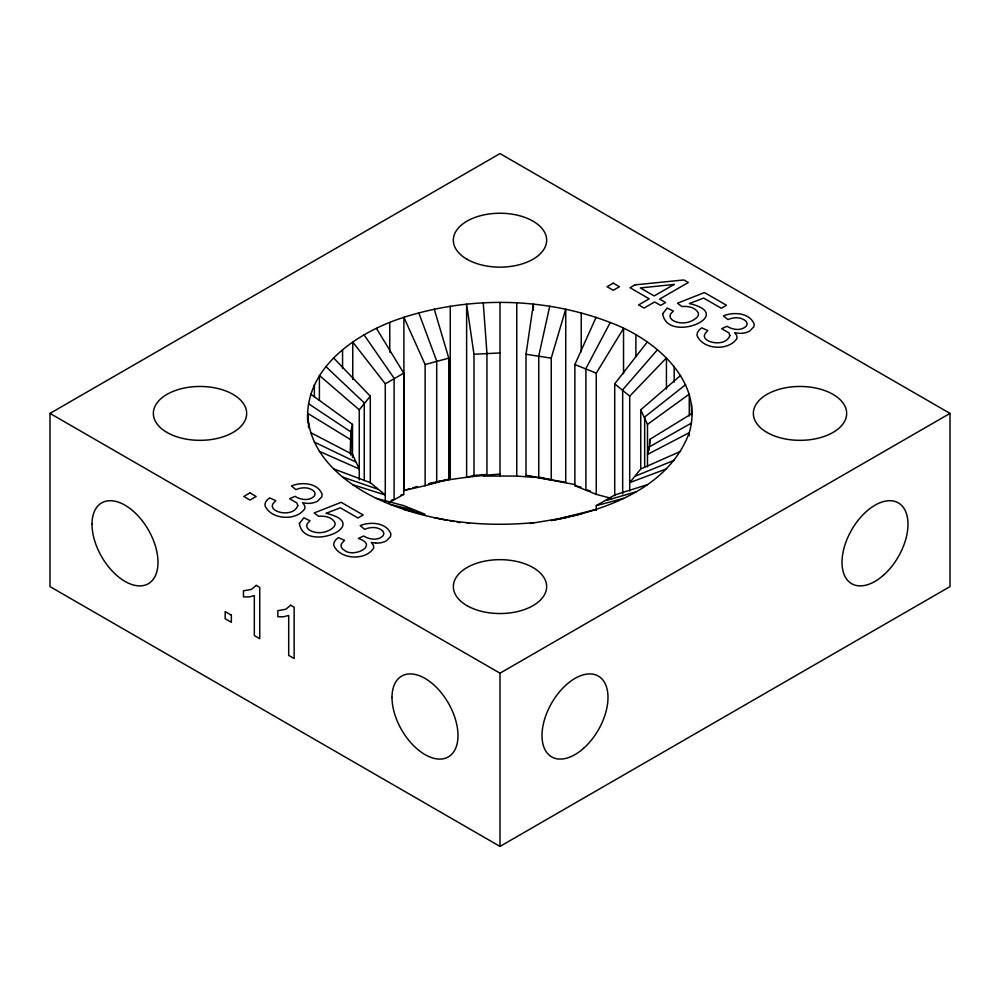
<?xml version="1.0" encoding="UTF-8"?>
<svg xmlns="http://www.w3.org/2000/svg" width="1000" height="1000" viewBox="0 0 1000 1000"><rect width="100%" height="100%" fill="white"/><g stroke="black" fill="none" stroke-linecap="round" stroke-linejoin="round"><path stroke-width="1.5" d="M552.675 520.363C605.925 510.238 668.775 488 689.275 432.663C704.463 380.487 654.062 338.65 610.237 322.5C544.812 297.238 470.588 296.1 403.9 317.3C357.6 332.025 303.45 367.663 307.812 422.762M350.238 453.387L350.8 431.863L352.512 424.387L310.725 394.125M692.188 413.4L649.762 439.4L649.2 450.05M575.588 484.688L526.013 475.438L526.013 354.25L533.375 304.125L533.375 310.363M549.738 306.212L538.763 355.887L538.763 477.075L549.738 479.425M551.225 479.35L551.225 358.15L565.737 309.125L565.737 482.337L526.013 475.438M612.05 498.55L596.263 494.363L574.888 485.712L574.888 364.525L596.1 317.3M610.237 322.5L585.9 368.575L585.9 489.762L590.2 490.812M596.263 494.363L596.263 373.162L623.538 328.4L623.538 373.65M359.263 479.85L359.263 409.825L370.3 396.175L333.562 357.912M666.438 468.875L629.7 482.638L640.738 468.975L680.6 451.35M614.725 495.7L614.725 383.825L647.225 342.075M657.438 349.75L622.675 389.812L622.675 493.913M629.7 490.95L629.7 396.175L666.438 357.912L666.438 389.125M640.738 468.875L640.738 409.825L680.6 375.45M685.638 384.675L644.663 417.025L644.663 466.75M647.487 466.85L647.487 424.387L689.275 394.125L689.275 415.975M385.275 501.912L385.275 383.825L403.738 373.162L376.463 328.4M389.05 502.638L403.738 494.363L403.738 373.162M596.263 510.3L596.263 505.637L614.725 494.988L647.225 484.725M50 413.4L500 153.588L950 413.4L950 586.6L500 846.413L50 586.6L50 413.4L500 673.2L950 413.4M691.462 423.062L649.2 446.938L647.487 454.425L689.275 432.663L689.275 435.788M434.263 309.125L448.775 358.15L448.775 479.35L435.712 482.038C457.075 478.188 478.612 475.55 500 474.125M635.737 475.95L674.188 460.288M425.112 364.525L403.9 317.3L403.9 490.513L425.112 485.712L425.112 364.525L448.775 358.15M403.9 490.513L409.85 488.725M412.825 487.825L417.287 486.488M425.112 485.712L448.775 479.35M551.225 520.65L596.1 509.487M391.1 500.325L394.1 499.45L394.1 378.263L364.1 334.938M605.9 500.55L635.9 491.863M400.863 495.125L403.738 494.363M596.263 505.637L623.538 498.4M473.988 475.438L466.625 477.325L466.625 304.125L473.988 354.25L473.988 475.438L486.95 474.462L486.95 353.263L483.25 302.863M530.425 523.425L565.737 517.663M428.638 483.675L434.263 482.337M429.237 483.812L436.712 482.225L436.712 361.037L418.775 312.838M563.288 517.775L581.225 513.962M473.988 354.25L500 352.938M533.375 522.675C480.238 527.688 425.075 521.287 376.463 498.4C343.062 482.375 308.525 453.425 307.812 413.4L350.238 439.4M483.25 476.062L516.75 476.062L533.375 477.325M526.013 354.25L551.225 358.15M375.625 543.05L371.35 542.463L373.438 545.275L373.688 548.15C365.462 561.013 339.725 559.675 333.762 545.325A18.45 10.65 0 0 1 336.2 539.4L338.363 537.6L344.513 540.312L341.812 543.337A11.1 6.412 0 0 0 344.487 550.337C353.587 558.1 379.5 545.363 358.338 538.438L363.713 536.025C369.412 539.587 378.075 541.038 383.175 535.638L383.875 533.488L383.025 531.3C378.225 526.462 370.513 526.8 364.65 529.325L360.175 525.625C370.325 521.425 386.525 522.375 390.925 534.05L390.5 536.575L386.413 540.8A13.225 7.638 0 0 1 375.625 543.05M450.163 520.913L452.925 521.413M434.263 517.663L447.325 520.363M450.262 520.575L454.375 521.462M457.125 522.05L459.862 522.625M574.888 485.712L580.938 487.088M403.9 509.487L425.112 514.288L403.738 505.637L376.463 498.4M389.762 504.288L414.1 510.238M466.625 522.675L469.575 523.425M352.775 484.725L385.275 494.988L370.3 482.638L333.562 468.875M342.562 477.038L377.325 489M574.888 364.525L596.263 373.162M319.4 451.35L359.263 468.975L352.512 454.425L310.725 432.663M314.363 442.113L355.337 461.788M308.538 403.725L350.8 431.863L350.8 455.175M614.725 383.825L629.7 396.175M359.263 409.825L319.4 375.45L319.4 400.412M325.812 366.5L364.263 402.863L364.263 480.55M385.275 383.825L352.775 342.075L352.775 379.525M640.738 409.825L647.487 424.387M691.462 403.725L691.462 414.65M674.188 366.5L674.188 382.113M649.762 439.4L649.762 444.062M635.9 334.938L635.9 356.788M581.225 312.838L581.225 351.838M516.75 302.863L516.75 476.062M500 302.438L500 475.637M500 673.2L500 846.413M450.262 306.212L450.262 479.425M389.762 322.5L389.762 352.15M370.3 396.175L370.3 483.175M352.512 424.387L352.512 457.525M342.562 349.75L342.562 368.475M314.363 384.675L314.363 397.163M308.538 423.062L308.538 427.75M299.387 523.438C303.812 554.2 374.65 524.575 326.05 513.312L340.325 507.812L357.975 518.013L363.175 515.013L341.163 502.312L314.15 512.962L318.587 516.287C324.375 515.75 331.85 516.862 334.85 522.475A12.275 7.088 0 0 1 333.862 526.925C327.837 532.888 317.738 534.438 310.2 530.538A11.3 6.525 0 0 1 307.45 523.513L310.05 520.8L303.863 517.788L299.387 523.438M662.688 313.688C667.113 344.45 737.95 314.825 689.35 303.55L703.625 298.062L721.287 308.263L726.475 305.262L704.475 292.562L677.463 303.212L681.9 306.537C687.688 306 695.15 307.113 698.162 312.725A12.275 7.088 0 0 1 697.175 317.175C691.15 323.137 681.038 324.688 673.5 320.788A11.3 6.525 0 0 1 670.763 313.762L673.35 311.05L667.163 308.038L662.688 313.688M297.812 505.6C294.975 514 282.587 514.312 275.738 510.637A11.1 6.412 0 0 1 273.05 503.65L275.763 500.625L269.613 497.9L267.45 499.7A18.45 10.65 0 0 0 265 505.637C270.975 519.987 296.7 521.312 304.938 508.45L304.688 505.588L302.6 502.762L306.875 503.35A13.225 7.638 0 0 0 317.663 501.112L321.75 496.887L322.175 494.363C317.775 482.688 301.575 481.737 291.425 485.938L295.9 489.625C301.762 487.1 309.475 486.763 314.275 491.6L315.125 493.787L314.425 495.95C309.325 501.35 300.663 499.888 294.962 496.337L289.587 498.738L296.863 502.938L297.812 505.6M729.862 335.538C727.025 343.95 714.638 344.263 707.788 340.588A11.1 6.412 0 0 1 705.113 333.587L707.825 330.562L701.663 327.85L699.513 329.637A18.45 10.65 0 0 0 697.062 335.575C703.025 349.925 728.763 351.25 736.988 338.4L736.75 335.525L734.65 332.713L738.925 333.3A13.225 7.638 0 0 0 749.712 331.05L753.8 326.825L754.237 324.3C749.825 312.625 733.637 311.675 723.487 315.875L727.95 319.575C733.825 317.038 741.525 316.712 746.338 321.55L747.175 323.738L746.475 325.887C741.375 331.287 732.712 329.825 727.013 326.275L721.637 328.688L728.913 332.887L729.862 335.538M256.25 585.375L251.425 589.412L243.463 590.812L243.463 596.875L249.175 596.938L254.325 595.588L254.325 635.562L259.75 638.7L259.75 587.4L256.25 585.375M290.625 605.225L285.8 609.263L277.838 610.662L277.838 616.725L283.55 616.788L288.7 615.438L288.7 655.4L294.137 658.538L294.137 607.238L290.625 605.225M249.963 492.9L243.775 496.475L249.963 500.05L256.15 496.475L249.963 492.9M613.263 283.15L607.075 286.725L613.263 290.3L619.45 286.725L613.263 283.15M634.987 284.862L630.013 287.738L649.212 298.812L638.612 304.938L644.05 308.075L654.638 301.95L660.612 305.4L665.6 302.525L659.625 299.075L688.288 282.525L683.863 279.962L634.987 284.862M674.137 284.425L654.188 295.938L640.337 287.938L674.137 284.425M231.35 615.15L225.162 611.587L225.162 618.725L231.35 622.3L231.35 615.15M467 259.25A46.675 26.95 0 0 0 545.075 247.162A46.675 26.95 0 0 0 487.925 214.163A46.675 26.95 0 0 0 467 259.25M92 524.25A46.675 26.95 60 0 0 141.5 585.825A46.675 26.95 60 0 0 141.5 519.825A46.675 26.95 60 0 0 92 524.25M392 697.45A46.675 26.95 60 0 0 441.5 759.025A46.675 26.95 60 0 0 441.5 693.025A46.675 26.95 60 0 0 392 697.45M167 432.45A46.675 26.95 0 0 0 245.075 420.375A46.675 26.95 0 0 0 187.925 387.375A46.675 26.95 0 0 0 167 432.45M767 432.45A46.675 26.95 0 0 0 845.075 420.375A46.675 26.95 0 0 0 787.925 387.375A46.675 26.95 0 0 0 767 432.45M467 605.65A46.675 26.95 0 0 0 545.075 593.575A46.675 26.95 0 0 0 487.925 560.575A46.675 26.95 0 0 0 467 605.65M583.538 748.375A46.675 26.95 -60 0 0 598.337 676.087A46.675 26.95 -60 0 0 543.125 725.05A46.675 26.95 -60 0 0 583.538 748.375M883.538 575.175A46.675 26.95 -60 0 0 898.337 502.887A46.675 26.95 -60 0 0 843.125 551.838A46.675 26.95 -60 0 0 883.538 575.175"/></g></svg>
